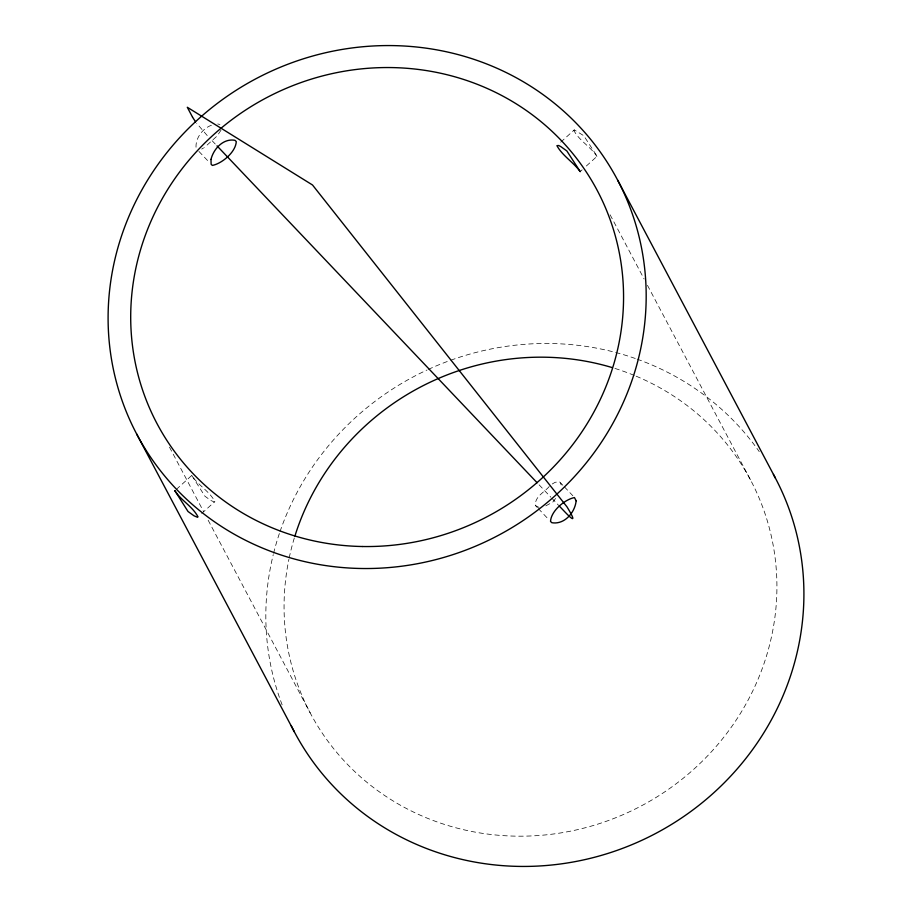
<?xml version="1.0" encoding="UTF-8"?>
<svg xmlns="http://www.w3.org/2000/svg" width="912" height="912" viewBox="0 0 912 912"><rect width="100%" height="100%" fill="white"/><g stroke="black" fill="none" stroke-linecap="round" stroke-linejoin="round"><path stroke-width="0.68" stroke-dasharray="4.56 3.42" d="M221.023 130.165L217.079 136.036L204.516 147.391M555.602 498.476L552.843 502.033L545.376 506.103M191.771 475.448L204.938 496.231L210.911 500.528L214.4 502.01L214.89 501.543C209.429 491.112 198.109 485.344 191.771 475.448L175.925 489.767M586.359 166.007L597.075 156.294L583.76 135.683L574.298 129.903L559.501 143.264M549.252 486.495C544.407 492.275 534.307 496.812 535.515 505.636L537.396 507.608M574.298 129.903L573.808 130.382C579.268 140.801 590.588 146.581 596.927 156.465M201.723 513.467L214.4 502.01M580.021 171.741L582.13 169.826M201.689 149.078L203.57 147.949M552.262 483.998L555.077 482.311L559.432 481.753L563.479 485.891M211.39 125.286C202.304 128.489 194.963 138.795 196.114 148.462M217.74 123.964L219.929 124.477M539.038 507.425L535.515 505.636M564.414 486.871L572.861 495.763M212.108 140.71L216.03 144.837M539.117 484.842L550.871 497.211M551.851 498.237L558.703 505.453M198.93 151.426L208.324 161.31M538.331 508.6L548.659 519.464M207.218 135.557L196.73 123.382M610.117 214.787L644.123 279.004M647.463 285.308L750.804 480.499M169.484 447.154L203.49 511.381M208.153 520.193L310.171 712.865M560.652 482.927L561.131 484.967M282.139 704.862A271.936 258.484 -27.9 0 1 273.258 554.633M273.6 553.253A271.936 258.484 -27.9 0 1 279.551 532.961M280.007 531.639A271.936 258.484 -27.9 0 1 427.021 370.01M428.309 369.406A271.936 258.484 -27.9 0 1 449.445 360.696M450.79 360.217A271.936 258.484 -27.9 0 1 614.3 352.112M615.657 352.465A271.936 258.484 -27.9 0 1 635.835 358.678M637.169 359.157A271.936 258.484 -27.9 0 1 759.251 451.657M636.12 376.177A249.079 236.755 -27.9 0 1 760.984 671.939A249.079 236.755 -27.9 0 1 462.338 829.418A249.079 236.755 -27.9 0 1 288.91 559.284M289.195 557.893A249.079 236.755 -27.9 0 1 294.485 537.407M614.927 368.425A249.079 236.755 -27.9 0 1 634.82 375.63"/><path stroke-width="1.37" d="M217.01 145.863L537.157 482.779M559.683 506.479C565.679 512.59 581.229 530.225 566.979 506.833L312.508 184.988L187.291 107.263L192.512 117.124M195.556 121.82L192.569 117.226M617.675 180.2A271.936 258.484 -27.9 0 1 361.243 568.495A271.936 258.484 -27.9 0 1 152.486 172.448A271.936 258.484 -27.9 0 1 617.675 180.2L775.405 478.105M136.595 433.895L294.325 731.8M773.422 474.422A271.936 258.484 -27.9 0 1 654.086 834.298A271.936 258.484 -27.9 0 1 291.156 725.576M294.907 536.074A249.079 236.755 -27.9 0 1 612.248 367.604M210.98 159.44L211.139 164.274L212.359 165.437C222.072 163.487 235.786 152.053 236.276 141.554L234.943 140.288C223.303 138.168 213.545 148.85 210.98 159.44M576.145 500.768C575.039 512.51 564.403 524.89 551.863 522.713L550.529 521.436C551.019 510.948 564.745 499.514 574.446 497.564L576.145 500.768M174.865 490.724L188.032 511.507L194.005 515.804L197.494 517.286L197.984 516.819C192.523 506.388 181.203 500.608 174.865 490.724M580.169 171.57C573.762 162.53 562.442 155.838 556.901 145.646L558.748 145.521L560.88 146.661L566.854 150.959L580.169 171.57M362.577 546.516A249.079 236.755 -27.9 0 0 597.451 190.859A249.079 236.755 -27.9 0 0 171.365 183.757A249.079 236.755 -27.9 0 0 362.577 546.516"/></g></svg>
